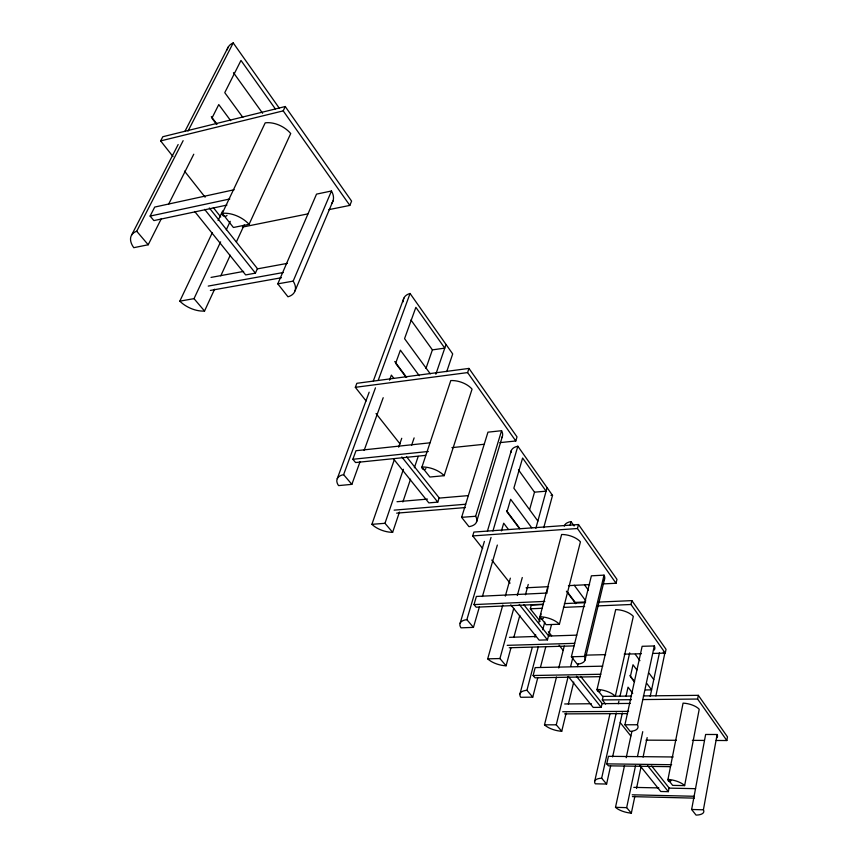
<?xml version="1.0" encoding="UTF-8"?>
<svg xmlns="http://www.w3.org/2000/svg" width="858" height="858" viewBox="0 0 858 858"><rect width="100%" height="100%" fill="white"/><g stroke="black" fill="none" stroke-linecap="round" stroke-linejoin="round"><path stroke-width="1.29" d="M716.226 740.475L726.833 740.529L727.477 736.893L698.315 695.334L643.361 695.924M703.399 809.813L717.116 734.502L705.63 734.469L691.634 809.48L696.053 815.1A14.393 5.695 12.5 0 0 703.399 809.813L691.634 809.48M684.63 785.617A14.683 5.974 12.7 0 0 667.964 779.418L672.651 785.381L684.63 785.617L699.216 709.266A14.254 6.381 12.2 0 0 683.065 703.131L667.964 779.418A1.662 1.405 52.8 0 0 669.143 781.445A1.662 1.405 52.8 0 0 670.913 780.512M726.833 740.529L697.608 699.045L698.315 695.334M639.886 765.518L660.757 791.494L668.339 791.655L669.068 787.912L651.694 765.99M624.517 765.572L615.497 807.324A14.018 5.491 13.4 0 0 631.338 813.148L634.888 796.213M636.529 788.395L641.162 766.248M643.071 757.131L647.157 737.59M655.887 695.892L664.618 654.204L663.213 652.209M653.335 653.421L665.24 653.11L666.033 649.324L631.874 600.621L598.798 602.08M631.338 813.148L626.662 807.646L635.531 765.722M637.473 756.552L642.739 731.66M650.214 696.353L659.427 652.831M637.408 724.763L654.3 645.956L642.138 646.299L624.935 724.774L630.126 731.37A15.498 6.735 13.4 0 0 637.408 724.763L624.935 724.774M626.201 757.743L631.842 731.638M616.259 712.923L601.651 778.217A14.296 5.738 13.7 0 0 595.259 783.815L606.606 784.04L610.606 765.958M612.612 756.917L622.329 712.987M626.04 696.192L628.045 687.151L632.754 693.371M670.559 766.677L608.408 765.829L606.767 763.867L608.451 756.316L673.187 756.981M618.296 703.785L618.886 701.179M620.055 695.956L629.697 652.863M594.744 781.08L610.027 713.513M665.24 653.11L630.995 604.493L631.874 600.621M568.275 676.394L593.2 707.41L601.201 707.357L602.101 703.431L580.694 676.415M605.576 704.064L602.327 699.946L603.153 696.353M602.799 583.923L616.033 583.258L616.956 579.354L578.496 524.528L473.884 532.067L472.726 535.918L482.679 548.509M584.384 656.434L604.043 575.139L591.387 575.815L571.385 656.756L577.241 664.199A16.399 7.625 14.4 0 0 584.384 656.434L571.385 656.756M585.017 660.07L604.579 578.957M556.488 677.037L544.487 724.828A15.09 6.456 14.5 0 0 561.733 731.263L566.151 713.137M568.361 704.086L573.712 682.078M577.498 666.548L578.131 663.963M561.733 731.263L556.263 724.817L568.082 676.833M570.645 666.452L572.876 657.378M558.751 667.996L564.264 646.031M559.395 624.227A16.806 8.044 14.9 0 0 539.896 616.752L546.16 624.71L559.395 624.227L580.426 541.848A16.238 8.516 14.7 0 0 561.625 534.48L539.896 616.752A1.888 1.609 39.9 0 0 541.194 619.015A1.888 1.609 39.9 0 0 543.35 618.082M510.757 604.815L539.135 640.132L547.468 639.875L548.509 635.821L523.68 604.504M538.374 646.524L526.93 690.304A15.433 6.767 14.9 0 0 520.774 697.286L532.743 697.157L537.773 677.702M540.454 667.32L545.827 646.567M548.509 636.196L551.522 624.517M616.033 583.258L577.466 528.517L578.496 524.528M542.749 629.783L544.776 622.061M570.034 525.471L571.042 521.61L574.12 525.975M600.032 676.662L535.038 677.82L533.118 675.514L535.178 667.61L602.745 666.162M519.948 694.015L532.217 647.522M534.952 637.194L535.628 634.609M538.695 622.994L541.087 613.953M546.535 593.286L547.897 588.127M540.175 621.289L530.308 608.805L531.317 605.062L543.221 604.536M502.799 605.062L487.698 658.847A15.97 7.272 15.6 0 0 506.081 665.787L511.003 647.704M513.824 637.387L519.809 615.433M525.439 594.776L528.249 584.448M543.736 527.649L552.531 495.377L517.846 446.235A15.197 8.591 16.1 0 0 510.96 452.509M506.081 665.787L499.924 658.547L513.76 608.386M517.31 595.527L522.275 577.52M535.853 528.346L547.072 487.644M505.319 596.095L510.349 578.163M529.633 509.513L534.502 492.17L518.457 469.819M491.044 537.44L466.87 619.658A16.366 7.647 16.2 0 0 461.003 627.841L473.444 627.38L479.418 606.81M482.4 596.514L497.34 545.066M501.447 530.92L503.689 523.198L508.451 529.483M492.932 531.016L517.846 446.235M542.899 604.236L476.158 607.196L474.002 604.59L476.383 596.449L547.039 593.039M460.124 623.262L484.384 541.409M487.408 531.166L511.293 450.589M499.828 442.642L515.797 440.98L517.009 436.883L468.972 368.414L356.842 383.301L355.33 387.323L366.098 400.954M475.622 516.259L501.565 430.705L487.955 432.175L461.625 517.342L468.961 526.662A18.329 9.588 17.2 0 0 475.622 516.259L461.625 517.342M476.522 521.975L502.295 436.668M393.575 458.987L428.839 502.885L437.773 502.123L439.146 497.854L406.542 456.735M444.144 475.686A18.876 10.146 18.2 0 0 421.964 466.977L429.879 477.027L444.144 475.686L472.061 389.124A18.168 10.65 18.4 0 0 450.782 380.566L421.964 466.977A2.113 1.77 28.6 0 0 423.369 469.433A2.113 1.77 28.6 0 0 425.9 468.522M515.797 440.98L467.61 372.587L468.972 368.414M394.283 459.791L371.9 524.324A17.857 9.052 18.6 0 0 392.632 532.325L399.453 512.076M402.863 501.951L410.532 479.182M414.36 467.792L418.2 456.402M446.739 371.632L452.702 353.925L410.06 293.49A16.946 10.553 20.6 0 0 403.324 301.759M392.632 532.325L384.974 523.305L403.41 469.294M411.55 445.431L414.124 437.902M435.864 374.195L446.021 344.455M398.67 447.147L401.737 438.288M425.965 368.425L432.4 349.882L410.961 320.002M375.461 387.848L343.618 474.656A18.404 9.556 19.6 0 0 338.567 485.607L351.866 484.352L360.038 461.754M364.124 450.45L383.194 397.715M389.553 380.126L391.366 375.107L393.779 378.281M425.643 455.373L355.577 462.537L352.863 459.277L355.984 450.718L429.922 442.825M378.228 380.298L410.06 293.49M337.258 478.678L369.165 392.192M373.327 380.909L403.85 298.176M328.871 209.642L349.828 205.405L351.598 201.115L285.242 106.531L162.827 136.722L160.639 140.905L172.994 156.542M295.055 290.841L333.001 200.954M293.168 281.134L331.478 190.991L316.527 194.123L277.788 283.848L287.966 296.782A21.997 13.095 24.5 0 0 293.168 281.134L277.788 283.848M194.691 211.486L245.667 274.925L255.416 273.134L257.421 268.629L209.331 207.958M249.088 224.313A22.941 13.9 26.6 0 0 222.276 213.342L233.408 227.488L249.088 224.313L290.712 133.537A21.943 14.382 28.2 0 0 265.208 122.844L222.276 213.342A2.574 1.963 18 0 0 223.809 216.087A2.574 1.963 18 0 0 227.027 215.283M212.366 232.593L179.805 301.158A21.482 12.162 25.7 0 0 204.536 311.036L214.607 289.2M220.753 275.868L230.255 255.244M236.4 241.902L244.23 224.925M160.639 140.905L283.215 110.864L285.242 106.531M179.805 301.158L194.015 298.648L220.624 241.859M226.287 229.783L230.244 221.321M218.071 220.56L222.64 210.939M183.14 140.658L136.722 231.252A22.415 12.859 27.5 0 0 133.784 247.683L148.209 244.766L161.401 218.554M168.586 204.258L193.769 154.226M226.909 205.083L153.882 220.592L150.118 216.077L154.708 207.068L234.148 189.757M131.692 234.942L178.153 144.53M184.878 131.446L228.271 46.986M188.02 131.113L233.215 42.9L279.365 108.301M150.118 216.077L229.772 198.981M242.417 227.113L307.915 213.878M211.036 277.413L243.651 271.407M257.314 268.886L287.355 263.363M208.237 286.079L283.365 272.501M210.371 290.444L281.445 277.735M432.4 349.882L444.766 348.123L415.873 307.336L404.558 338.642L430.276 373.831M355.33 387.323L467.61 372.587M451.93 447.629L483.858 444.305M352.863 459.277L428.324 451.469M397.007 501.716L427.499 499.099M439.06 498.112L468.318 495.602M534.502 492.17L546.096 491.184L522.608 458.022L513.856 488.181L537.869 521.031M394.133 510.145L465.68 504.236M396.643 513.159L465.444 507.561M371.9 524.324L384.974 523.305M472.726 535.918L577.466 528.517M526.093 587.794L548.573 586.658M568.414 585.66L589.575 584.588M474.002 604.59L544.83 601.394M585.285 601.973L575.214 602.413L567.428 592.02M564.392 603.603L585.564 602.659M530.308 608.805L542.235 608.29M563.427 607.389L584.63 606.477M597.876 605.909L630.995 604.493M509.448 637.333L536.132 636.464M548.455 636.057L576.78 635.135M507.207 645.345L574.656 643.339M509.223 647.769L573.948 645.902M585.821 655.137L605.673 654.633M624.206 654.161L641.419 653.721M487.698 658.847L499.924 658.547M533.118 675.514L600.857 674.259M645.613 689.95L651.587 689.864L646.943 683.59M631.306 696.053L602.606 696.406L597.071 689.382L615.701 609.588A15.347 7.529 13.4 0 1 633.322 616.387L615.304 696.267A15.852 7.079 13.7 0 0 597.071 689.382A1.78 1.523 45.9 0 0 598.326 691.537A1.78 1.523 45.9 0 0 600.3 690.593M602.327 699.946L631.434 699.678M643.35 699.56L697.608 699.045M564.682 703.968L591.387 703.742M602.048 703.657L630.394 703.421M562.719 711.732L628.603 711.368M564.596 713.888L627.584 713.599M544.487 724.828L556.263 724.817M645.977 740.154L676.458 740.293M692.363 740.368L704.3 740.422M606.767 763.867L671.653 764.714M633.794 787.376L658.826 787.912M669.025 788.127L695.602 788.684M632.228 794.798L694.219 796.278M632.443 796.621L694.358 798.133M615.497 807.324L626.662 807.646M136.722 231.252L148.209 244.766M194.015 298.648L204.536 311.036M343.618 474.656L351.866 484.352M466.87 619.658L473.444 627.38M526.93 690.304L532.743 697.157M601.651 778.217L606.606 784.04M204.644 209.373L255.416 273.134M401.791 456.949L437.773 502.123M519.251 604.44L547.468 639.875M576.426 676.254L601.201 707.357M647.597 765.615L668.339 791.655M184.524 171.128L205.105 197.19M213.342 207.615L220.753 216.988M376.04 413.545L400.064 443.951M491.795 560.06L510.038 583.15M548.391 631.681L551.673 635.842M559.073 645.205L563.18 650.407M620.216 722.597L630.791 735.982M211.315 116.613L216.902 124.078M394.755 361.518L406.638 377.37M506.563 510.767L519.937 528.625M629.89 675.407L634.577 681.66M216.656 124.485L211.926 118.168L218.769 104.569L230.684 120.678M405.963 377.091L395.635 363.309L400.386 350.171L419.262 375.697M519.583 528.7L506.971 511.883L510.639 499.27L531.713 527.777M566.419 591.205L575.761 603.678M634.287 681.767L630.383 676.565L633 664.746L636.872 669.98M574.195 585.21L585.767 600.868M242.835 117.385L224.764 92.653L240.98 60.425L275.321 108.902M584.577 584.942L588.406 590.186M635.306 654.343L639.918 660.649M649.141 673.273L653.764 679.59M233.473 72.662L262.623 113.288M283.215 110.864L349.828 205.405M227.091 49.914A20.399 13.782 31.4 0 1 233.215 42.9M331.478 190.991A21.053 13.599 25.8 0 1 331.52 203.636M501.565 430.705A17.653 10.092 17.3 0 1 501.791 437.698M552.531 495.377A14.854 8.205 15.4 0 1 550.965 495.334M604.043 575.139A15.862 8.097 14.1 0 1 603.678 580.598M564.264 526.136A14.393 7.668 14.5 0 1 571.042 521.61M654.3 645.956A15.015 7.175 13 0 1 654.246 650.053M717.116 734.502A13.975 6.103 12 0 1 716.816 737.923"/></g></svg>
